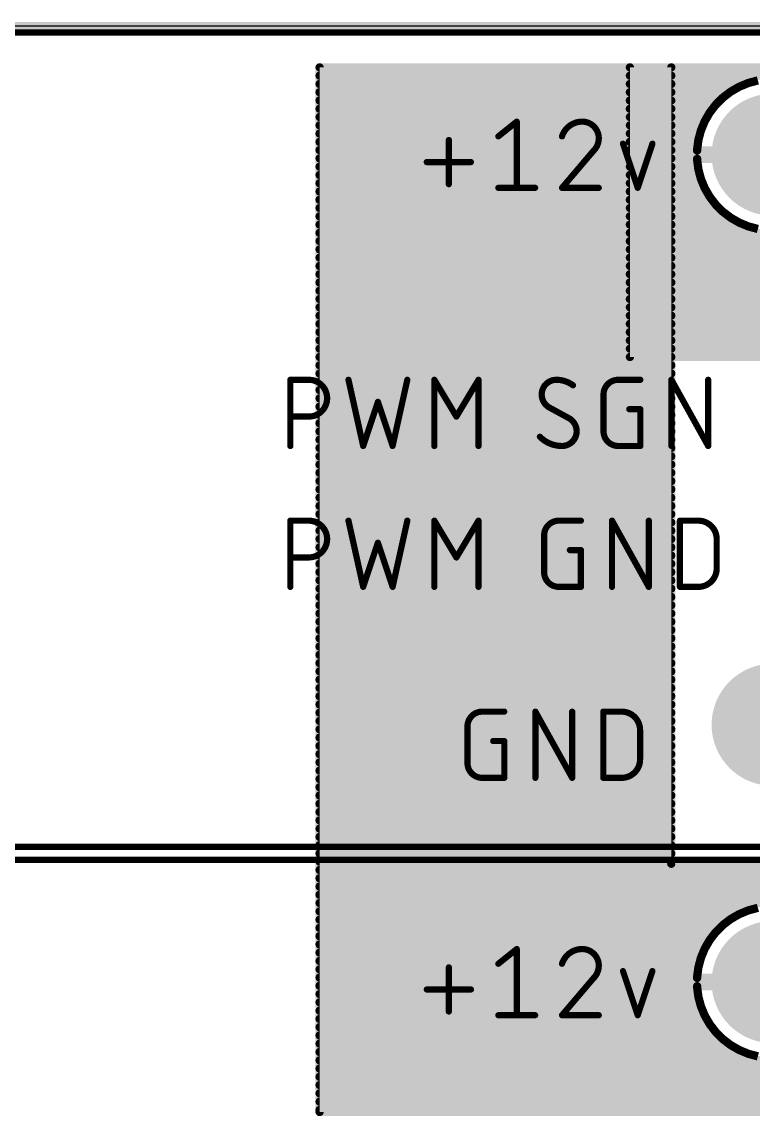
# Model space of a CAD drawing. Extents: x -0.01 to 5.59, y -0.05 to 1.65.
# Drawn here: x 1.122 to 1.829, y 0.546 to 1.604 of the extents above; entities that cross this region are included whole.
import ezdxf

# ---------------------------------------------------------------- set-up
doc = ezdxf.new("R2010")
doc.units = 0
for name, color, linetype in [('1', 22, 'CONTINUOUS'), ('16', 175, 'CONTINUOUS'), ('17', 82, 'CONTINUOUS'), ('20', 30, 'CONTINUOUS'), ('21', 253, 'CONTINUOUS')]:
    doc.layers.add(name, color=color, linetype=linetype)

# ---------------------------------------------------------------- blocks, each defined once
blk = doc.blocks.new('ROUNDP')
at = {"const_width": 0.5}
blk.add_lwpolyline([(0, -0.25, 1), (0, 0.25, 1), (0, -0.25)], format="xyb", dxfattribs=at)

msp = doc.modelspace()

# ---------------------------------------------------------------- linework, layer by layer
at = {"layer": '1', "const_width": 0.008}
for points in [[(5.5, 1.6), (0, 1.6)], [(1.41, 1.56), (1.75, 1.56)], [(1.41, 0.55), (1.41, 1.56)], [(1.41, 1.552), (1.75, 1.552)], [(1.71, 1.28), (1.71, 1.56)], [(1.71, 1.56), (2.2, 1.56)], [(1.71, 1.552), (2.2, 1.552)], [(1.75, 1.56), (1.75, 0.79)], [(1.41, 1.544), (1.75, 1.544)], [(1.71, 1.544), (1.822285, 1.544)], [(1.815651, 1.541252), (1.807357, 1.536464)], [(1.824498, 1.544917), (1.815651, 1.541252)], [(1.833749, 1.547396), (1.824498, 1.544917)], [(1.41, 1.536), (1.75, 1.536)], [(1.71, 1.536), (1.806753, 1.536)], [(1.799759, 1.530634), (1.792988, 1.523862)], [(1.807357, 1.536464), (1.799759, 1.530634)], [(1.41, 1.528), (1.75, 1.528)], [(1.41, 1.52), (1.75, 1.52)], [(1.71, 1.528), (1.797125, 1.528)], [(1.71, 1.52), (1.790024, 1.52)], [(1.792988, 1.523862), (1.787158, 1.516265)], [(1.41, 1.512), (1.75, 1.512)], [(1.71, 1.512), (1.784696, 1.512)], [(1.787158, 1.516265), (1.78237, 1.507971)], [(1.41, 1.504), (1.75, 1.504)], [(1.71, 1.504), (1.780725, 1.504)], [(1.778705, 1.499124), (1.776226, 1.489873)], [(1.78237, 1.507971), (1.778705, 1.499124)], [(1.41, 1.496), (1.75, 1.496)], [(1.41, 1.488), (1.75, 1.488)], [(1.71, 1.496), (1.777868, 1.496)], [(1.71, 1.488), (1.77598, 1.488)], [(1.776226, 1.489873), (1.774976, 1.480379)], [(1.41, 1.48), (1.75, 1.48)], [(1.71, 1.48), (1.774976, 1.48)], [(1.774976, 1.480379), (1.774976, 1.47959)], [(1.774976, 1.47959), (1.844031, 1.47959)], [(1.41, 1.472), (1.75, 1.472)], [(1.71, 1.472), (1.844031, 1.472)], [(1.844031, 1.471591), (1.774976, 1.471591)], [(1.774976, 1.471591), (1.774976, 1.470802)], [(1.774976, 1.470802), (1.776226, 1.461308)], [(1.41, 1.464), (1.75, 1.464)], [(1.71, 1.464), (1.775872, 1.464)], [(1.776226, 1.461308), (1.778705, 1.452057)], [(1.41, 1.456), (1.75, 1.456)], [(1.41, 1.448), (1.75, 1.448)], [(1.71, 1.456), (1.777648, 1.456)], [(1.71, 1.448), (1.780385, 1.448)], [(1.778705, 1.452057), (1.78237, 1.44321)], [(1.41, 1.44), (1.75, 1.44)], [(1.71, 1.44), (1.784223, 1.44)], [(1.78237, 1.44321), (1.787158, 1.434916)], [(1.787158, 1.434916), (1.792988, 1.427319)], [(1.41, 1.432), (1.75, 1.432)], [(1.71, 1.432), (1.789396, 1.432)], [(1.792988, 1.427319), (1.799759, 1.420547)], [(1.41, 1.424), (1.75, 1.424)], [(1.41, 1.416), (1.75, 1.416)], [(1.71, 1.424), (1.796306, 1.424)], [(1.71, 1.416), (1.805685, 1.416)], [(1.799759, 1.420547), (1.807357, 1.414717)], [(1.807357, 1.414717), (1.815651, 1.409929)], [(1.41, 1.408), (1.75, 1.408)], [(1.71, 1.408), (1.820307, 1.408)], [(1.815651, 1.409929), (1.824498, 1.406264)], [(1.824498, 1.406264), (1.833749, 1.403785)], [(1.41, 1.4), (1.75, 1.4)], [(1.71, 1.4), (2.2, 1.4)], [(1.41, 1.392), (1.75, 1.392)], [(1.41, 1.384), (1.75, 1.384)], [(1.71, 1.392), (2.038405, 1.392)], [(1.71, 1.384), (2.022744, 1.384)], [(1.41, 1.376), (1.75, 1.376)], [(1.71, 1.376), (2.015087, 1.376)], [(1.41, 1.368), (1.75, 1.368)], [(1.71, 1.368), (2.010319, 1.368)], [(1.41, 1.36), (1.75, 1.36)], [(1.41, 1.352), (1.75, 1.352)], [(1.71, 1.36), (2.007514, 1.36)], [(1.71, 1.352), (2.045999, 1.352)], [(1.41, 1.344), (1.75, 1.344)], [(1.71, 1.344), (2.00688, 1.344)], [(1.41, 1.336), (1.75, 1.336)], [(1.71, 1.336), (2.008781, 1.336)], [(1.41, 1.328), (1.75, 1.328)], [(1.41, 1.32), (1.75, 1.32)], [(1.71, 1.328), (2.012357, 1.328)], [(1.71, 1.32), (2.018443, 1.32)], [(1.41, 1.312), (1.75, 1.312)], [(1.71, 1.312), (2.028701, 1.312)], [(1.41, 1.304), (1.75, 1.304)], [(1.71, 1.304), (2.2, 1.304)], [(1.41, 1.296), (1.75, 1.296)], [(1.41, 1.288), (1.75, 1.288)], [(1.71, 1.296), (2.2, 1.296)], [(1.71, 1.288), (2.028702, 1.288)], [(1.41, 1.28), (1.75, 1.28)], [(2.018443, 1.28), (1.71, 1.28)], [(1.71, 1.28), (2.018443, 1.28)], [(1.41, 1.272), (1.75, 1.272)], [(1.41, 1.264), (1.75, 1.264)], [(1.41, 1.256), (1.75, 1.256)], [(1.41, 1.248), (1.75, 1.248)], [(1.41, 1.24), (1.75, 1.24)], [(1.41, 1.232), (1.75, 1.232)], [(1.41, 1.224), (1.75, 1.224)], [(1.41, 1.216), (1.75, 1.216)], [(1.41, 1.208), (1.75, 1.208)], [(1.41, 1.2), (1.75, 1.2)], [(1.41, 1.192), (1.75, 1.192)], [(1.41, 1.184), (1.75, 1.184)], [(1.41, 1.176), (1.75, 1.176)], [(1.41, 1.168), (1.75, 1.168)], [(1.41, 1.16), (1.75, 1.16)], [(1.41, 1.152), (1.75, 1.152)], [(1.41, 1.144), (1.75, 1.144)], [(1.41, 1.136), (1.75, 1.136)], [(1.41, 1.128), (1.75, 1.128)], [(1.41, 1.12), (1.75, 1.12)], [(1.41, 1.112), (1.75, 1.112)], [(1.41, 1.104), (1.75, 1.104)], [(1.41, 1.096), (1.75, 1.096)], [(1.41, 1.088), (1.75, 1.088)], [(1.41, 1.08), (1.75, 1.08)], [(1.41, 1.072), (1.75, 1.072)], [(1.41, 1.064), (1.75, 1.064)], [(1.41, 1.056), (1.75, 1.056)], [(1.41, 1.048), (1.75, 1.048)], [(1.41, 1.04), (1.75, 1.04)], [(1.41, 1.032), (1.75, 1.032)], [(1.41, 1.024), (1.75, 1.024)], [(1.41, 1.016), (1.75, 1.016)], [(1.41, 1.008), (1.75, 1.008)], [(1.41, 1), (1.75, 1)], [(1.41, 0.992), (1.75, 0.992)], [(1.41, 0.984), (1.75, 0.984)], [(1.41, 0.976), (1.75, 0.976)], [(1.41, 0.968), (1.75, 0.968)], [(1.41, 0.96), (1.75, 0.96)], [(1.41, 0.952), (1.75, 0.952)], [(1.41, 0.944), (1.75, 0.944)], [(1.41, 0.936), (1.75, 0.936)], [(1.41, 0.928), (1.75, 0.928)], [(1.41, 0.92), (1.75, 0.92)], [(1.41, 0.912), (1.75, 0.912)], [(1.41, 0.904), (1.75, 0.904)], [(1.41, 0.896), (1.75, 0.896)], [(1.41, 0.888), (1.75, 0.888)], [(1.41, 0.88), (1.75, 0.88)], [(1.41, 0.872), (1.75, 0.872)], [(1.41, 0.864), (1.75, 0.864)], [(1.41, 0.856), (1.75, 0.856)], [(1.41, 0.848), (1.75, 0.848)], [(1.41, 0.84), (1.75, 0.84)], [(1.41, 0.832), (1.75, 0.832)], [(1.41, 0.824), (1.75, 0.824)], [(1.41, 0.816), (1.75, 0.816)], [(1.41, 0.808), (1.75, 0.808)], [(1.41, 0.8), (1.75, 0.8)], [(1.41, 0.792), (1.75, 0.792)], [(1.75, 0.79), (1.93, 0.79)], [(1.41, 0.784), (1.93, 0.784)], [(1.41, 0.776), (1.93, 0.776)], [(1.41, 0.768), (1.93, 0.768)], [(1.41, 0.76), (1.93, 0.76)], [(1.41, 0.752), (1.93, 0.752)], [(1.833749, 0.747396), (1.824498, 0.744917)], [(1.41, 0.744), (1.822285, 0.744)], [(1.815651, 0.741252), (1.807357, 0.736464)], [(1.824498, 0.744917), (1.815651, 0.741252)], [(1.41, 0.736), (1.806753, 0.736)], [(1.41, 0.728), (1.797125, 0.728)], [(1.799759, 0.730634), (1.792988, 0.723862)], [(1.807357, 0.736464), (1.799759, 0.730634)], [(1.41, 0.72), (1.790024, 0.72)], [(1.787158, 0.716265), (1.78237, 0.707971)], [(1.792988, 0.723862), (1.787158, 0.716265)], [(1.41, 0.712), (1.784696, 0.712)], [(1.78237, 0.707971), (1.778705, 0.699124)], [(1.41, 0.704), (1.780725, 0.704)], [(1.41, 0.696), (1.777868, 0.696)], [(1.778705, 0.699124), (1.776226, 0.689873)], [(1.41, 0.688), (1.77598, 0.688)], [(1.776226, 0.689873), (1.774976, 0.680379)], [(1.41, 0.68), (1.774976, 0.68)], [(1.774976, 0.680379), (1.774976, 0.67959)], [(1.774976, 0.67959), (1.844031, 0.67959)], [(1.41, 0.672), (1.844031, 0.672)], [(1.41, 0.664), (1.775872, 0.664)], [(1.844031, 0.671591), (1.774976, 0.671591)], [(1.774976, 0.671591), (1.774976, 0.670802)], [(1.774976, 0.670802), (1.776226, 0.661308)], [(1.41, 0.656), (1.777648, 0.656)], [(1.776226, 0.661308), (1.778705, 0.652057)], [(1.778705, 0.652057), (1.78237, 0.64321)], [(1.41, 0.648), (1.780385, 0.648)], [(1.78237, 0.64321), (1.787158, 0.634916)], [(1.41, 0.64), (1.784223, 0.64)], [(1.41, 0.632), (1.789396, 0.632)], [(1.787158, 0.634916), (1.792988, 0.627319)], [(1.41, 0.624), (1.796306, 0.624)], [(1.792988, 0.627319), (1.799759, 0.620547)], [(1.799759, 0.620547), (1.807357, 0.614717)], [(1.41, 0.616), (1.805685, 0.616)], [(1.807357, 0.614717), (1.815651, 0.609929)], [(1.815651, 0.609929), (1.824498, 0.606264)], [(1.41, 0.608), (1.820307, 0.608)], [(1.41, 0.6), (1.93, 0.6)], [(1.824498, 0.606264), (1.833749, 0.603785)], [(1.41, 0.592), (1.93, 0.592)], [(1.41, 0.584), (1.93, 0.584)], [(1.41, 0.576), (1.93, 0.576)], [(1.41, 0.568), (1.93, 0.568)], [(1.41, 0.56), (1.93, 0.56)], [(1.41, 0.552), (1.93, 0.552)], [(1.93, 0.55), (1.41, 0.55)]]:
    msp.add_lwpolyline(points, dxfattribs=at)
at = {"layer": '1', "const_width": 0.004}
for points in [[(1.41, 1.562, 1), (1.41, 1.558)], [(1.412, 1.56, 1), (1.408, 1.56)], [(1.41, 1.554, 1), (1.41, 1.55)], [(1.712, 1.56, 1), (1.708, 1.56)], [(1.71, 1.562, 1), (1.71, 1.558)], [(1.71, 1.554, 1), (1.71, 1.55)], [(1.752, 1.56, 1), (1.748, 1.56)], [(1.75, 1.558, 1), (1.75, 1.562)], [(1.75, 1.55, 1), (1.75, 1.554)], [(1.41, 1.546, 1), (1.41, 1.542)], [(1.71, 1.546, 1), (1.71, 1.542)], [(1.75, 1.542, 1), (1.75, 1.546)], [(1.814885, 1.5431, 1), (1.816416, 1.539404)], [(1.816651, 1.53952, 1), (1.814651, 1.542984)], [(1.822285, 1.542, 1), (1.822285, 1.546)], [(1.823981, 1.546849, 1), (1.825016, 1.542985)], [(1.825264, 1.543069, 1), (1.823733, 1.546765)], [(1.41, 1.538, 1), (1.41, 1.534)], [(1.71, 1.538, 1), (1.71, 1.534)], [(1.75, 1.534, 1), (1.75, 1.538)], [(1.798542, 1.532221, 1), (1.800977, 1.529047)], [(1.801174, 1.52922, 1), (1.798345, 1.532048)], [(1.806357, 1.538196, 1), (1.808357, 1.534732)], [(1.808575, 1.534877, 1), (1.80614, 1.538051)], [(1.806753, 1.534, 1), (1.806753, 1.538)], [(1.41, 1.53, 1), (1.41, 1.526)], [(1.41, 1.522, 1), (1.41, 1.518)], [(1.71, 1.53, 1), (1.71, 1.526)], [(1.71, 1.522, 1), (1.71, 1.518)], [(1.75, 1.526, 1), (1.75, 1.53)], [(1.75, 1.518, 1), (1.75, 1.522)], [(1.790024, 1.518, 1), (1.790024, 1.522)], [(1.791574, 1.525277, 1), (1.794402, 1.522448)], [(1.794575, 1.522645, 1), (1.791401, 1.52508)], [(1.797125, 1.526, 1), (1.797125, 1.53)], [(1.41, 1.514, 1), (1.41, 1.51)], [(1.71, 1.514, 1), (1.71, 1.51)], [(1.75, 1.51, 1), (1.75, 1.514)], [(1.784696, 1.51, 1), (1.784696, 1.514)], [(1.785571, 1.517482, 1), (1.788745, 1.515047)], [(1.78889, 1.515265, 1), (1.785426, 1.517265)], [(1.41, 1.506, 1), (1.41, 1.502)], [(1.71, 1.506, 1), (1.71, 1.502)], [(1.75, 1.502, 1), (1.75, 1.506)], [(1.780637, 1.498606, 1), (1.776773, 1.499641)], [(1.780638, 1.508971, 1), (1.784102, 1.506971)], [(1.784217, 1.507206, 1), (1.780522, 1.508737)], [(1.780725, 1.502, 1), (1.780725, 1.506)], [(1.41, 1.498, 1), (1.41, 1.494)], [(1.41, 1.49, 1), (1.41, 1.486)], [(1.71, 1.498, 1), (1.71, 1.494)], [(1.71, 1.49, 1), (1.71, 1.486)], [(1.75, 1.494, 1), (1.75, 1.498)], [(1.75, 1.486, 1), (1.75, 1.49)], [(1.774295, 1.490391, 1), (1.778158, 1.489356)], [(1.778209, 1.489612, 1), (1.774243, 1.490134)], [(1.77598, 1.486, 1), (1.77598, 1.49)], [(1.776857, 1.499889, 1), (1.780553, 1.498358)], [(1.777868, 1.494, 1), (1.777868, 1.498)], [(1.41, 1.482, 1), (1.41, 1.478)], [(1.71, 1.482, 1), (1.71, 1.478)], [(1.75, 1.478, 1), (1.75, 1.482)], [(1.776976, 1.480379, 1), (1.772976, 1.480379)], [(1.774976, 1.48159, 1), (1.774976, 1.47759)], [(1.772993, 1.48064, 1), (1.776959, 1.480118)], [(1.772976, 1.47959, 1), (1.776976, 1.47959)], [(1.774976, 1.478, 1), (1.774976, 1.482)], [(1.41, 1.474, 1), (1.41, 1.47)], [(1.71, 1.474, 1), (1.71, 1.47)], [(1.75, 1.47, 1), (1.75, 1.474)], [(1.774976, 1.473591, 1), (1.774976, 1.469591)], [(1.776976, 1.471591, 1), (1.772976, 1.47159)], [(1.776959, 1.471063, 1), (1.772993, 1.470541)], [(1.772976, 1.470802, 1), (1.776976, 1.470802)], [(1.41, 1.466, 1), (1.41, 1.462)], [(1.71, 1.466, 1), (1.71, 1.462)], [(1.75, 1.462, 1), (1.75, 1.466)], [(1.778158, 1.461825, 1), (1.774295, 1.46079)], [(1.774243, 1.461047, 1), (1.778209, 1.461569)], [(1.775872, 1.462, 1), (1.775872, 1.466)], [(1.41, 1.458, 1), (1.41, 1.454)], [(1.41, 1.45, 1), (1.41, 1.446)], [(1.71, 1.458, 1), (1.71, 1.454)], [(1.71, 1.45, 1), (1.71, 1.446)], [(1.75, 1.454, 1), (1.75, 1.458)], [(1.75, 1.446, 1), (1.75, 1.45)], [(1.780553, 1.452823, 1), (1.776857, 1.451292)], [(1.776773, 1.45154, 1), (1.780637, 1.452575)], [(1.777648, 1.454, 1), (1.777648, 1.458)], [(1.780385, 1.446, 1), (1.780385, 1.45)], [(1.41, 1.442, 1), (1.41, 1.438)], [(1.71, 1.442, 1), (1.71, 1.438)], [(1.75, 1.438, 1), (1.75, 1.442)], [(1.784102, 1.44421, 1), (1.780638, 1.44221)], [(1.780522, 1.442444, 1), (1.784217, 1.443975)], [(1.784223, 1.438, 1), (1.784223, 1.442)], [(1.788745, 1.436134, 1), (1.785571, 1.433699)], [(1.41, 1.434, 1), (1.41, 1.43)], [(1.71, 1.434, 1), (1.71, 1.43)], [(1.75, 1.43, 1), (1.75, 1.434)], [(1.785426, 1.433916, 1), (1.78889, 1.435916)], [(1.789396, 1.43, 1), (1.789396, 1.434)], [(1.794402, 1.428733, 1), (1.791574, 1.425904)], [(1.791401, 1.426101, 1), (1.794575, 1.428536)], [(1.41, 1.426, 1), (1.41, 1.422)], [(1.41, 1.418, 1), (1.41, 1.414)], [(1.71, 1.426, 1), (1.71, 1.422)], [(1.71, 1.418, 1), (1.71, 1.414)], [(1.75, 1.422, 1), (1.75, 1.426)], [(1.75, 1.414, 1), (1.75, 1.418)], [(1.796306, 1.422, 1), (1.796306, 1.426)], [(1.800977, 1.422134, 1), (1.798542, 1.41896)], [(1.798345, 1.419133, 1), (1.801174, 1.421961)], [(1.808357, 1.416449, 1), (1.806357, 1.412985)], [(1.805685, 1.414, 1), (1.805685, 1.418)], [(1.80614, 1.41313, 1), (1.808575, 1.416304)], [(1.41, 1.41, 1), (1.41, 1.406)], [(1.71, 1.41, 1), (1.71, 1.406)], [(1.75, 1.406, 1), (1.75, 1.41)], [(1.816416, 1.411777, 1), (1.814885, 1.408081)], [(1.814651, 1.408197, 1), (1.816651, 1.411661)], [(1.820307, 1.406, 1), (1.820307, 1.41)], [(1.825016, 1.408196, 1), (1.823981, 1.404332)], [(1.823733, 1.404416, 1), (1.825264, 1.408112)], [(1.41, 1.402, 1), (1.41, 1.398)], [(1.71, 1.402, 1), (1.71, 1.398)], [(1.75, 1.398, 1), (1.75, 1.402)], [(1.41, 1.394, 1), (1.41, 1.39)], [(1.41, 1.386, 1), (1.41, 1.382)], [(1.71, 1.394, 1), (1.71, 1.39)], [(1.71, 1.386, 1), (1.71, 1.382)], [(1.75, 1.39, 1), (1.75, 1.394)], [(1.75, 1.382, 1), (1.75, 1.386)], [(1.41, 1.378, 1), (1.41, 1.374)], [(1.71, 1.378, 1), (1.71, 1.374)], [(1.75, 1.374, 1), (1.75, 1.378)], [(1.41, 1.37, 1), (1.41, 1.366)], [(1.71, 1.37, 1), (1.71, 1.366)], [(1.75, 1.366, 1), (1.75, 1.37)], [(1.41, 1.362, 1), (1.41, 1.358)], [(1.41, 1.354, 1), (1.41, 1.35)], [(1.71, 1.362, 1), (1.71, 1.358)], [(1.71, 1.354, 1), (1.71, 1.35)], [(1.75, 1.358, 1), (1.75, 1.362)], [(1.75, 1.35, 1), (1.75, 1.354)], [(1.41, 1.346, 1), (1.41, 1.342)], [(1.71, 1.346, 1), (1.71, 1.342)], [(1.75, 1.342, 1), (1.75, 1.346)], [(1.41, 1.338, 1), (1.41, 1.334)], [(1.71, 1.338, 1), (1.71, 1.334)], [(1.75, 1.334, 1), (1.75, 1.338)], [(1.41, 1.33, 1), (1.41, 1.326)], [(1.41, 1.322, 1), (1.41, 1.318)], [(1.71, 1.33, 1), (1.71, 1.326)], [(1.71, 1.322, 1), (1.71, 1.318)], [(1.75, 1.326, 1), (1.75, 1.33)], [(1.75, 1.318, 1), (1.75, 1.322)], [(1.41, 1.314, 1), (1.41, 1.31)], [(1.71, 1.314, 1), (1.71, 1.31)], [(1.75, 1.31, 1), (1.75, 1.314)], [(1.41, 1.306, 1), (1.41, 1.302)], [(1.71, 1.306, 1), (1.71, 1.302)], [(1.75, 1.302, 1), (1.75, 1.306)], [(1.41, 1.298, 1), (1.41, 1.294)], [(1.41, 1.29, 1), (1.41, 1.286)], [(1.71, 1.298, 1), (1.71, 1.294)], [(1.71, 1.29, 1), (1.71, 1.286)], [(1.75, 1.294, 1), (1.75, 1.298)], [(1.75, 1.286, 1), (1.75, 1.29)], [(1.41, 1.282, 1), (1.41, 1.278)], [(1.71, 1.282, 1), (1.71, 1.278)], [(1.71, 1.282, 1), (1.71, 1.278)], [(1.708, 1.28, 1), (1.712, 1.28)], [(1.75, 1.278, 1), (1.75, 1.282)], [(1.41, 1.274, 1), (1.41, 1.27)], [(1.75, 1.27, 1), (1.75, 1.274)], [(1.41, 1.266, 1), (1.41, 1.262)], [(1.41, 1.258, 1), (1.41, 1.254)], [(1.75, 1.262, 1), (1.75, 1.266)], [(1.75, 1.254, 1), (1.75, 1.258)], [(1.41, 1.25, 1), (1.41, 1.246)], [(1.75, 1.246, 1), (1.75, 1.25)], [(1.41, 1.242, 1), (1.41, 1.238)], [(1.75, 1.238, 1), (1.75, 1.242)], [(1.41, 1.234, 1), (1.41, 1.23)], [(1.41, 1.226, 1), (1.41, 1.222)], [(1.75, 1.23, 1), (1.75, 1.234)], [(1.75, 1.222, 1), (1.75, 1.226)], [(1.41, 1.218, 1), (1.41, 1.214)], [(1.75, 1.214, 1), (1.75, 1.218)], [(1.41, 1.21, 1), (1.41, 1.206)], [(1.75, 1.206, 1), (1.75, 1.21)], [(1.41, 1.202, 1), (1.41, 1.198)], [(1.41, 1.194, 1), (1.41, 1.19)], [(1.75, 1.198, 1), (1.75, 1.202)], [(1.75, 1.19, 1), (1.75, 1.194)], [(1.41, 1.186, 1), (1.41, 1.182)], [(1.75, 1.182, 1), (1.75, 1.186)], [(1.41, 1.178, 1), (1.41, 1.174)], [(1.75, 1.174, 1), (1.75, 1.178)], [(1.41, 1.17, 1), (1.41, 1.166)], [(1.41, 1.162, 1), (1.41, 1.158)], [(1.75, 1.166, 1), (1.75, 1.17)], [(1.75, 1.158, 1), (1.75, 1.162)], [(1.41, 1.154, 1), (1.41, 1.15)], [(1.75, 1.15, 1), (1.75, 1.154)], [(1.41, 1.146, 1), (1.41, 1.142)], [(1.75, 1.142, 1), (1.75, 1.146)], [(1.41, 1.138, 1), (1.41, 1.134)], [(1.75, 1.134, 1), (1.75, 1.138)], [(1.41, 1.13, 1), (1.41, 1.126)], [(1.41, 1.122, 1), (1.41, 1.118)], [(1.75, 1.126, 1), (1.75, 1.13)], [(1.75, 1.118, 1), (1.75, 1.122)], [(1.41, 1.114, 1), (1.41, 1.11)], [(1.75, 1.11, 1), (1.75, 1.114)], [(1.41, 1.106, 1), (1.41, 1.102)], [(1.75, 1.102, 1), (1.75, 1.106)], [(1.41, 1.098, 1), (1.41, 1.094)], [(1.41, 1.09, 1), (1.41, 1.086)], [(1.75, 1.094, 1), (1.75, 1.098)], [(1.75, 1.086, 1), (1.75, 1.09)], [(1.41, 1.082, 1), (1.41, 1.078)], [(1.75, 1.078, 1), (1.75, 1.082)], [(1.41, 1.074, 1), (1.41, 1.07)], [(1.75, 1.07, 1), (1.75, 1.074)], [(1.41, 1.066, 1), (1.41, 1.062)], [(1.41, 1.058, 1), (1.41, 1.054)], [(1.75, 1.062, 1), (1.75, 1.066)], [(1.75, 1.054, 1), (1.75, 1.058)], [(1.41, 1.05, 1), (1.41, 1.046)], [(1.75, 1.046, 1), (1.75, 1.05)], [(1.41, 1.042, 1), (1.41, 1.038)], [(1.75, 1.038, 1), (1.75, 1.042)], [(1.41, 1.034, 1), (1.41, 1.03)], [(1.41, 1.026, 1), (1.41, 1.022)], [(1.75, 1.03, 1), (1.75, 1.034)], [(1.75, 1.022, 1), (1.75, 1.026)], [(1.41, 1.018, 1), (1.41, 1.014)], [(1.75, 1.014, 1), (1.75, 1.018)], [(1.41, 1.01, 1), (1.41, 1.006)], [(1.75, 1.006, 1), (1.75, 1.01)], [(1.41, 1.002, 1), (1.41, 0.998)], [(1.41, 0.994, 1), (1.41, 0.99)], [(1.75, 0.998, 1), (1.75, 1.002)], [(1.75, 0.99, 1), (1.75, 0.994)], [(1.41, 0.986, 1), (1.41, 0.982)], [(1.75, 0.982, 1), (1.75, 0.986)], [(1.41, 0.978, 1), (1.41, 0.974)], [(1.75, 0.974, 1), (1.75, 0.978)], [(1.41, 0.97, 1), (1.41, 0.966)], [(1.41, 0.962, 1), (1.41, 0.958)], [(1.75, 0.966, 1), (1.75, 0.97)], [(1.75, 0.958, 1), (1.75, 0.962)], [(1.41, 0.954, 1), (1.41, 0.95)], [(1.75, 0.95, 1), (1.75, 0.954)], [(1.41, 0.946, 1), (1.41, 0.942)], [(1.75, 0.942, 1), (1.75, 0.946)], [(1.41, 0.938, 1), (1.41, 0.934)], [(1.41, 0.93, 1), (1.41, 0.926)], [(1.75, 0.934, 1), (1.75, 0.938)], [(1.75, 0.926, 1), (1.75, 0.93)], [(1.41, 0.922, 1), (1.41, 0.918)], [(1.75, 0.918, 1), (1.75, 0.922)], [(1.41, 0.914, 1), (1.41, 0.91)], [(1.75, 0.91, 1), (1.75, 0.914)], [(1.41, 0.906, 1), (1.41, 0.902)], [(1.41, 0.898, 1), (1.41, 0.894)], [(1.75, 0.902, 1), (1.75, 0.906)], [(1.75, 0.894, 1), (1.75, 0.898)], [(1.41, 0.89, 1), (1.41, 0.886)], [(1.75, 0.886, 1), (1.75, 0.89)], [(1.41, 0.882, 1), (1.41, 0.878)], [(1.75, 0.878, 1), (1.75, 0.882)], [(1.41, 0.874, 1), (1.41, 0.87)], [(1.41, 0.866, 1), (1.41, 0.862)], [(1.75, 0.87, 1), (1.75, 0.874)], [(1.75, 0.862, 1), (1.75, 0.866)], [(1.41, 0.858, 1), (1.41, 0.854)], [(1.75, 0.854, 1), (1.75, 0.858)], [(1.41, 0.85, 1), (1.41, 0.846)], [(1.75, 0.846, 1), (1.75, 0.85)], [(1.41, 0.842, 1), (1.41, 0.838)], [(1.41, 0.834, 1), (1.41, 0.83)], [(1.75, 0.838, 1), (1.75, 0.842)], [(1.75, 0.83, 1), (1.75, 0.834)], [(1.41, 0.826, 1), (1.41, 0.822)], [(1.75, 0.822, 1), (1.75, 0.826)], [(1.41, 0.818, 1), (1.41, 0.814)], [(1.75, 0.814, 1), (1.75, 0.818)], [(1.41, 0.81, 1), (1.41, 0.806)], [(1.75, 0.806, 1), (1.75, 0.81)], [(1.41, 0.802, 1), (1.41, 0.798)], [(1.41, 0.794, 1), (1.41, 0.79)], [(1.75, 0.792, 1), (1.75, 0.788)], [(1.75, 0.798, 1), (1.75, 0.802)], [(1.75, 0.79, 1), (1.75, 0.794)], [(1.41, 0.786, 1), (1.41, 0.782)], [(1.748, 0.79, 1), (1.752, 0.79)], [(1.41, 0.778, 1), (1.41, 0.774)], [(1.41, 0.77, 1), (1.41, 0.766)], [(1.41, 0.762, 1), (1.41, 0.758)], [(1.41, 0.754, 1), (1.41, 0.75)], [(1.41, 0.746, 1), (1.41, 0.742)], [(1.814885, 0.7431, 1), (1.816416, 0.739404)], [(1.816651, 0.73952, 1), (1.814651, 0.742984)], [(1.822285, 0.742, 1), (1.822285, 0.746)], [(1.823981, 0.746849, 1), (1.825016, 0.742985)], [(1.825264, 0.743069, 1), (1.823733, 0.746765)], [(1.41, 0.738, 1), (1.41, 0.734)], [(1.41, 0.73, 1), (1.41, 0.726)], [(1.797125, 0.726, 1), (1.797125, 0.73)], [(1.798542, 0.732221, 1), (1.800977, 0.729047)], [(1.801174, 0.72922, 1), (1.798345, 0.732048)], [(1.806357, 0.738196, 1), (1.808357, 0.734732)], [(1.808575, 0.734877, 1), (1.80614, 0.738051)], [(1.806753, 0.734, 1), (1.806753, 0.738)], [(1.41, 0.722, 1), (1.41, 0.718)], [(1.785571, 0.717482, 1), (1.788745, 0.715047)], [(1.78889, 0.715265, 1), (1.785426, 0.717265)], [(1.790024, 0.718, 1), (1.790024, 0.722)], [(1.791574, 0.725277, 1), (1.794402, 0.722448)], [(1.794575, 0.722645, 1), (1.791401, 0.72508)], [(1.41, 0.714, 1), (1.41, 0.71)], [(1.780638, 0.708971, 1), (1.784102, 0.706971)], [(1.784217, 0.707206, 1), (1.780522, 0.708737)], [(1.784696, 0.71, 1), (1.784696, 0.714)], [(1.41, 0.706, 1), (1.41, 0.702)], [(1.41, 0.698, 1), (1.41, 0.694)], [(1.776857, 0.699889, 1), (1.780553, 0.698358)], [(1.780637, 0.698606, 1), (1.776773, 0.699641)], [(1.777868, 0.694, 1), (1.777868, 0.698)], [(1.780725, 0.702, 1), (1.780725, 0.706)], [(1.41, 0.69, 1), (1.41, 0.686)], [(1.774295, 0.690391, 1), (1.778158, 0.689356)], [(1.778209, 0.689612, 1), (1.774243, 0.690134)], [(1.77598, 0.686, 1), (1.77598, 0.69)], [(1.41, 0.682, 1), (1.41, 0.678)], [(1.776976, 0.680379, 1), (1.772976, 0.680379)], [(1.774976, 0.68159, 1), (1.774976, 0.67759)], [(1.772993, 0.68064, 1), (1.776959, 0.680118)], [(1.772976, 0.67959, 1), (1.776976, 0.67959)], [(1.774976, 0.678, 1), (1.774976, 0.682)], [(1.41, 0.674, 1), (1.41, 0.67)], [(1.41, 0.666, 1), (1.41, 0.662)], [(1.774976, 0.673591, 1), (1.774976, 0.669591)], [(1.776976, 0.671591, 1), (1.772976, 0.67159)], [(1.776959, 0.671063, 1), (1.772993, 0.670541)], [(1.772976, 0.670802, 1), (1.776976, 0.670802)], [(1.775872, 0.662, 1), (1.775872, 0.666)], [(1.41, 0.658, 1), (1.41, 0.654)], [(1.778158, 0.661825, 1), (1.774295, 0.66079)], [(1.774243, 0.661047, 1), (1.778209, 0.661569)], [(1.780553, 0.652823, 1), (1.776857, 0.651292)], [(1.777648, 0.654, 1), (1.777648, 0.658)], [(1.41, 0.65, 1), (1.41, 0.646)], [(1.776773, 0.65154, 1), (1.780637, 0.652575)], [(1.784102, 0.64421, 1), (1.780638, 0.64221)], [(1.780385, 0.646, 1), (1.780385, 0.65)], [(1.780522, 0.642444, 1), (1.784217, 0.643975)], [(1.41, 0.642, 1), (1.41, 0.638)], [(1.41, 0.634, 1), (1.41, 0.63)], [(1.784223, 0.638, 1), (1.784223, 0.642)], [(1.788745, 0.636134, 1), (1.785571, 0.633699)], [(1.785426, 0.633916, 1), (1.78889, 0.635916)], [(1.789396, 0.63, 1), (1.789396, 0.634)], [(1.41, 0.626, 1), (1.41, 0.622)], [(1.794402, 0.628733, 1), (1.791574, 0.625904)], [(1.791401, 0.626101, 1), (1.794575, 0.628536)], [(1.796306, 0.622, 1), (1.796306, 0.626)], [(1.800977, 0.622134, 1), (1.798542, 0.61896)], [(1.41, 0.618, 1), (1.41, 0.614)], [(1.798345, 0.619133, 1), (1.801174, 0.621961)], [(1.808357, 0.616449, 1), (1.806357, 0.612985)], [(1.805685, 0.614, 1), (1.805685, 0.618)], [(1.80614, 0.61313, 1), (1.808575, 0.616304)], [(1.816416, 0.611777, 1), (1.814885, 0.608081)], [(1.814651, 0.608197, 1), (1.816651, 0.611661)], [(1.41, 0.61, 1), (1.41, 0.606)], [(1.41, 0.602, 1), (1.41, 0.598)], [(1.820307, 0.606, 1), (1.820307, 0.61)], [(1.825016, 0.608196, 1), (1.823981, 0.604332)], [(1.823733, 0.604416, 1), (1.825264, 0.608112)], [(1.41, 0.594, 1), (1.41, 0.59)], [(1.41, 0.586, 1), (1.41, 0.582)], [(1.41, 0.578, 1), (1.41, 0.574)], [(1.41, 0.57, 1), (1.41, 0.566)], [(1.41, 0.562, 1), (1.41, 0.558)], [(1.41, 0.554, 1), (1.41, 0.55)], [(1.41, 0.552, 1), (1.41, 0.548)], [(1.408, 0.55, 1), (1.412, 0.55)]]:
    msp.add_lwpolyline(points, format="xyb", dxfattribs=at)
at = {"layer": '16', "const_width": 0.008}
msp.add_lwpolyline([(5.5, 1.6), (0, 1.6)], dxfattribs=at)
at = {"layer": '20'}
msp.add_line((5.499213, 1.600008), (0, 1.600008), dxfattribs=at)
at = {"layer": '21', "const_width": 0.006}
for points in [[(0.273228, 1.593701), (1.966142, 1.593701)], [(1.582828, 1.493329), (1.600606, 1.507551)], [(1.600606, 1.507551), (1.600606, 1.443551)], [(1.534963, 1.447107), (1.534963, 1.489773)], [(1.674591, 1.479107), (1.644369, 1.443551)], [(1.70331, 1.486218), (1.717532, 1.443551)], [(1.717532, 1.443551), (1.731755, 1.486218)], [(1.51363, 1.46844), (1.556297, 1.46844)], [(1.582828, 1.443551), (1.618384, 1.443551)], [(1.644369, 1.443551), (1.679924, 1.443551)], [(1.38174, 1.193945), (1.38174, 1.257945)], [(1.38174, 1.257945), (1.399518, 1.257945)], [(1.437937, 1.257945), (1.452159, 1.193945)], [(1.480604, 1.193945), (1.494826, 1.257945)], [(1.520948, 1.193945), (1.520948, 1.257945)], [(1.520948, 1.257945), (1.542281, 1.222389)], [(1.542281, 1.222389), (1.563615, 1.257945)], [(1.563615, 1.257945), (1.563615, 1.193945)], [(1.698731, 1.257945), (1.720064, 1.257945)], [(1.750151, 1.193945), (1.750151, 1.257945)], [(1.750151, 1.257945), (1.785707, 1.193945)], [(1.785707, 1.193945), (1.785707, 1.257945)], [(1.452159, 1.193945), (1.466382, 1.236611)], [(1.466382, 1.236611), (1.480604, 1.193945)], [(1.684508, 1.208167), (1.684508, 1.243723)], [(1.651412, 1.220611), (1.631857, 1.231278)], [(1.709397, 1.2295), (1.720064, 1.2295)], [(1.720064, 1.2295), (1.720064, 1.193945)], [(1.399518, 1.222389), (1.38174, 1.222389)], [(1.720064, 1.193945), (1.698731, 1.193945)], [(1.38174, 1.057724), (1.38174, 1.121724)], [(1.38174, 1.121724), (1.399518, 1.121724)], [(1.437937, 1.121724), (1.452159, 1.057724)], [(1.480604, 1.057724), (1.494826, 1.121724)], [(1.520948, 1.057724), (1.520948, 1.121724)], [(1.520948, 1.121724), (1.542281, 1.086169)], [(1.542281, 1.086169), (1.563615, 1.121724)], [(1.563615, 1.121724), (1.563615, 1.057724)], [(1.641293, 1.121724), (1.662626, 1.121724)], [(1.692714, 1.057724), (1.692714, 1.121724)], [(1.692714, 1.121724), (1.728269, 1.057724)], [(1.728269, 1.057724), (1.728269, 1.121724)], [(1.758357, 1.057724), (1.758357, 1.121724)], [(1.758357, 1.121724), (1.776135, 1.121724)], [(1.452159, 1.057724), (1.466382, 1.100391)], [(1.466382, 1.100391), (1.480604, 1.057724)], [(1.627071, 1.071947), (1.627071, 1.107502)], [(1.793912, 1.103947), (1.793912, 1.075502)], [(1.65196, 1.09328), (1.662626, 1.09328)], [(1.662626, 1.09328), (1.662626, 1.057724)], [(1.399518, 1.086169), (1.38174, 1.086169)], [(1.662626, 1.057724), (1.641293, 1.057724)], [(1.776135, 1.057724), (1.758357, 1.057724)], [(1.567222, 0.937079), (1.588555, 0.937079)], [(1.618643, 0.873079), (1.618643, 0.937079)], [(1.618643, 0.937079), (1.654199, 0.873079)], [(1.654199, 0.873079), (1.654199, 0.937079)], [(1.684286, 0.873079), (1.684286, 0.937079)], [(1.684286, 0.937079), (1.702064, 0.937079)], [(1.553, 0.887301), (1.553, 0.922856)], [(1.719842, 0.919301), (1.719842, 0.890856)], [(1.577889, 0.908634), (1.588555, 0.908634)], [(1.588555, 0.908634), (1.588555, 0.873079)], [(1.588555, 0.873079), (1.567222, 0.873079)], [(1.702064, 0.873079), (1.684286, 0.873079)], [(1.966142, 0.806299), (0.273228, 0.806299)], [(0.273228, 0.793701), (1.966142, 0.793701)], [(1.582828, 0.693329), (1.600606, 0.707551)], [(1.600606, 0.707551), (1.600606, 0.643551)], [(1.534963, 0.647107), (1.534963, 0.689773)], [(1.70331, 0.686218), (1.717532, 0.643551)], [(1.717532, 0.643551), (1.731755, 0.686218)], [(1.674591, 0.679107), (1.644369, 0.643551)], [(1.51363, 0.66844), (1.556297, 0.66844)], [(1.582828, 0.643551), (1.618384, 0.643551)], [(1.644369, 0.643551), (1.679924, 0.643551)]]:
    msp.add_lwpolyline(points, dxfattribs=at)
at = {"layer": '21'}
for points, const_width in [([(1.602106, 1.507551, 1), (1.599106, 1.507551)], 0.003), ([(1.601543, 1.50638, 1), (1.599669, 1.508722)], 0.003), ([(1.663924, 1.507551, 0.325184), (1.644368, 1.493329)], 0.006), ([(1.679924, 1.491551, 0.414214), (1.663924, 1.507551)], 0.006), ([(1.663924, 1.509051, 1), (1.663924, 1.506051)], 0.003), ([(1.663924, 1.506051, 1), (1.663924, 1.509051)], 0.003), ([(1.536463, 1.489773, 1), (1.533463, 1.489773)], 0.003), ([(1.581891, 1.4945, 1), (1.583765, 1.492158)], 0.003), ([(1.642941, 1.493791, 1), (1.645796, 1.492867)], 0.003), ([(1.674591, 1.479107, 0.205253), (1.679924, 1.491551)], 0.006), ([(1.681424, 1.491551, 1), (1.678424, 1.491551)], 0.003), ([(1.678424, 1.491551, 1), (1.681424, 1.491551)], 0.003), ([(1.673556, 1.480193, 1), (1.675625, 1.47802)], 0.003), ([(1.675734, 1.478135, 1), (1.673448, 1.480078)], 0.003), ([(1.704733, 1.486692, 1), (1.701887, 1.485743)], 0.003), ([(1.733178, 1.485743, 1), (1.730332, 1.486692)], 0.003), ([(1.51363, 1.46994, 1), (1.51363, 1.46694)], 0.003), ([(1.556297, 1.46694, 1), (1.556297, 1.46994)], 0.003), ([(1.533463, 1.447107, 1), (1.536463, 1.447107)], 0.003), ([(1.582828, 1.445051, 1), (1.582828, 1.442051)], 0.003), ([(1.599106, 1.443551, 1), (1.602106, 1.443551)], 0.003), ([(1.618384, 1.442051, 1), (1.618384, 1.445051)], 0.003), ([(1.644369, 1.445051, 1), (1.644369, 1.442051)], 0.003), ([(1.643226, 1.444523, 1), (1.645512, 1.44258)], 0.003), ([(1.679924, 1.442051, 1), (1.679924, 1.445051)], 0.003), ([(1.716109, 1.444026, 1), (1.718956, 1.443077)], 0.003), ([(1.716109, 1.443077, 1), (1.718956, 1.444026)], 0.003), ([(1.38324, 1.257945, 1), (1.38024, 1.257945)], 0.003), ([(1.38174, 1.259445, 1), (1.38174, 1.256445)], 0.003), ([(1.399518, 1.222389, 1), (1.399518, 1.257945)], 0.006), ([(1.399518, 1.259445, 1), (1.399518, 1.256445)], 0.003), ([(1.399518, 1.256445, 1), (1.399518, 1.259445)], 0.003), ([(1.439402, 1.25827, 1), (1.436473, 1.257619)], 0.003), ([(1.49629, 1.257619, 1), (1.493362, 1.25827)], 0.003), ([(1.522448, 1.257945, 1), (1.519448, 1.257945)], 0.003), ([(1.522234, 1.258717, 1), (1.519662, 1.257173)], 0.003), ([(1.565115, 1.257945, 1), (1.562115, 1.257945)], 0.003), ([(1.564901, 1.257173, 1), (1.562328, 1.258717)], 0.003), ([(1.638968, 1.257945, 0.414216), (1.624746, 1.243723)], 0.006), ([(1.654968, 1.252611, 0.162275), (1.638968, 1.257945)], 0.006), ([(1.638968, 1.259445, 1), (1.638968, 1.256445)], 0.003), ([(1.638968, 1.256445, 1), (1.638968, 1.259445)], 0.003), ([(1.698731, 1.257945, 0.414211), (1.684508, 1.243723)], 0.006), ([(1.698731, 1.259445, 1), (1.698731, 1.256445)], 0.003), ([(1.698731, 1.256445, 1), (1.698731, 1.259445)], 0.003), ([(1.720064, 1.256445, 1), (1.720064, 1.259445)], 0.003), ([(1.751651, 1.257945, 1), (1.748651, 1.257945)], 0.003), ([(1.751463, 1.258673, 1), (1.74884, 1.257216)], 0.003), ([(1.787207, 1.257945, 1), (1.784207, 1.257945)], 0.003), ([(1.654068, 1.251411, 1), (1.655868, 1.253811)], 0.003), ([(1.467805, 1.237086, 1), (1.464959, 1.236137)], 0.003), ([(1.467805, 1.236137, 1), (1.464959, 1.237086)], 0.003), ([(1.624746, 1.243723, 0.265567), (1.631857, 1.231278)], 0.006), ([(1.626246, 1.243723, 1), (1.623246, 1.243723)], 0.003), ([(1.623246, 1.243723, 1), (1.626246, 1.243723)], 0.003), ([(1.686008, 1.243723, 1), (1.683008, 1.243723)], 0.003), ([(1.683008, 1.243723, 1), (1.686008, 1.243723)], 0.003), ([(1.632575, 1.232595, 1), (1.631139, 1.229961)], 0.003), ([(1.631095, 1.229986, 1), (1.632618, 1.23257)], 0.003), ([(1.709397, 1.231, 1), (1.709397, 1.228)], 0.003), ([(1.721564, 1.2295, 1), (1.718564, 1.2295)], 0.003), ([(1.720064, 1.228, 1), (1.720064, 1.231)], 0.003), ([(1.38174, 1.223889, 1), (1.38174, 1.220889)], 0.003), ([(1.399518, 1.223889, 1), (1.399518, 1.220889)], 0.003), ([(1.399518, 1.220889, 1), (1.399518, 1.223889)], 0.003), ([(1.540995, 1.223161, 1), (1.543568, 1.221618)], 0.003), ([(1.540995, 1.221618, 1), (1.543568, 1.223161)], 0.003), ([(1.652174, 1.221904, 1), (1.650651, 1.219319)], 0.003), ([(1.658523, 1.208167, 0.265565), (1.651412, 1.220611)], 0.006), ([(1.650694, 1.219295, 1), (1.652131, 1.221928)], 0.003), ([(1.644301, 1.193945, 0.414214), (1.658523, 1.208167)], 0.006), ([(1.660023, 1.208167, 1), (1.657023, 1.208167)], 0.003), ([(1.657023, 1.208167, 1), (1.660023, 1.208167)], 0.003), ([(1.684508, 1.208167, 0.414214), (1.698731, 1.193945)], 0.006), ([(1.686008, 1.208167, 1), (1.683008, 1.208167)], 0.003), ([(1.683008, 1.208167, 1), (1.686008, 1.208167)], 0.003), ([(1.450736, 1.194419, 1), (1.453582, 1.193471)], 0.003), ([(1.450695, 1.193619, 1), (1.453624, 1.19427)], 0.003), ([(1.47914, 1.19427, 1), (1.482068, 1.193619)], 0.003), ([(1.479181, 1.193471, 1), (1.482027, 1.194419)], 0.003), ([(1.622968, 1.202834, 0.199997), (1.644301, 1.193945)], 0.006), ([(1.624033, 1.20389, 1), (1.621903, 1.201777)], 0.003), ([(1.644301, 1.195445, 1), (1.644301, 1.192445)], 0.003), ([(1.644301, 1.192445, 1), (1.644301, 1.195445)], 0.003), ([(1.698731, 1.195445, 1), (1.698731, 1.192445)], 0.003), ([(1.698731, 1.192445, 1), (1.698731, 1.195445)], 0.003), ([(1.720064, 1.192445, 1), (1.720064, 1.195445)], 0.003), ([(1.784396, 1.193216, 1), (1.787018, 1.194673)], 0.003), ([(1.38024, 1.193945, 1), (1.38324, 1.193945)], 0.003), ([(1.519448, 1.193945, 1), (1.522448, 1.193945)], 0.003), ([(1.562115, 1.193945, 1), (1.565115, 1.193945)], 0.003), ([(1.718564, 1.193945, 1), (1.721564, 1.193945)], 0.003), ([(1.748651, 1.193945, 1), (1.751651, 1.193945)], 0.003), ([(1.784207, 1.193945, 1), (1.787207, 1.193945)], 0.003), ([(1.38324, 1.121724, 1), (1.38024, 1.121724)], 0.003), ([(1.38174, 1.123224, 1), (1.38174, 1.120224)], 0.003), ([(1.399518, 1.086169, 1), (1.399518, 1.121724)], 0.006), ([(1.399518, 1.123224, 1), (1.399518, 1.120224)], 0.003), ([(1.399518, 1.120224, 1), (1.399518, 1.123224)], 0.003), ([(1.439402, 1.12205, 1), (1.436473, 1.121399)], 0.003), ([(1.49629, 1.121399, 1), (1.493362, 1.12205)], 0.003), ([(1.522448, 1.121724, 1), (1.519448, 1.121724)], 0.003), ([(1.522234, 1.122496, 1), (1.519662, 1.120953)], 0.003), ([(1.565115, 1.121724, 1), (1.562115, 1.121724)], 0.003), ([(1.564901, 1.120953, 1), (1.562328, 1.122496)], 0.003), ([(1.641293, 1.121724, 0.414211), (1.627071, 1.107502)], 0.006), ([(1.641293, 1.123224, 1), (1.641293, 1.120224)], 0.003), ([(1.641293, 1.120224, 1), (1.641293, 1.123224)], 0.003), ([(1.662626, 1.120224, 1), (1.662626, 1.123224)], 0.003), ([(1.694214, 1.121724, 1), (1.691214, 1.121724)], 0.003), ([(1.694025, 1.122453, 1), (1.691403, 1.120996)], 0.003), ([(1.729769, 1.121724, 1), (1.726769, 1.121724)], 0.003), ([(1.759857, 1.121724, 1), (1.756857, 1.121724)], 0.003), ([(1.758357, 1.123224, 1), (1.758357, 1.120224)], 0.003), ([(1.793912, 1.103947, 0.414214), (1.776135, 1.121724)], 0.006), ([(1.776135, 1.123224, 1), (1.776135, 1.120224)], 0.003), ([(1.776135, 1.120224, 1), (1.776135, 1.123224)], 0.003), ([(1.467805, 1.100865, 1), (1.464959, 1.099917)], 0.003), ([(1.467805, 1.099917, 1), (1.464959, 1.100865)], 0.003), ([(1.628571, 1.107502, 1), (1.625571, 1.107502)], 0.003), ([(1.625571, 1.107502, 1), (1.628571, 1.107502)], 0.003), ([(1.795412, 1.103947, 1), (1.792412, 1.103947)], 0.003), ([(1.792412, 1.103947, 1), (1.795412, 1.103947)], 0.003), ([(1.65196, 1.09478, 1), (1.65196, 1.09178)], 0.003), ([(1.664126, 1.09328, 1), (1.661126, 1.09328)], 0.003), ([(1.662626, 1.09178, 1), (1.662626, 1.09478)], 0.003), ([(1.38174, 1.087669, 1), (1.38174, 1.084669)], 0.003), ([(1.399518, 1.087669, 1), (1.399518, 1.084669)], 0.003), ([(1.399518, 1.084669, 1), (1.399518, 1.087669)], 0.003), ([(1.540995, 1.086941, 1), (1.543568, 1.085397)], 0.003), ([(1.540995, 1.085397, 1), (1.543568, 1.086941)], 0.003), ([(1.627071, 1.071947, 0.414214), (1.641293, 1.057724)], 0.006), ([(1.628571, 1.071947, 1), (1.625571, 1.071947)], 0.003), ([(1.625571, 1.071947, 1), (1.628571, 1.071947)], 0.003), ([(1.776135, 1.057724, 0.414216), (1.793912, 1.075502)], 0.006), ([(1.795412, 1.075502, 1), (1.792412, 1.075502)], 0.003), ([(1.792412, 1.075502, 1), (1.795412, 1.075502)], 0.003), ([(1.38024, 1.057724, 1), (1.38324, 1.057724)], 0.003), ([(1.450736, 1.058199, 1), (1.453582, 1.05725)], 0.003), ([(1.450695, 1.057399, 1), (1.453624, 1.05805)], 0.003), ([(1.47914, 1.05805, 1), (1.482068, 1.057399)], 0.003), ([(1.479181, 1.05725, 1), (1.482027, 1.058199)], 0.003), ([(1.519448, 1.057724, 1), (1.522448, 1.057724)], 0.003), ([(1.562115, 1.057724, 1), (1.565115, 1.057724)], 0.003), ([(1.641293, 1.059224, 1), (1.641293, 1.056224)], 0.003), ([(1.641293, 1.056224, 1), (1.641293, 1.059224)], 0.003), ([(1.661126, 1.057724, 1), (1.664126, 1.057724)], 0.003), ([(1.662626, 1.056224, 1), (1.662626, 1.059224)], 0.003), ([(1.691214, 1.057724, 1), (1.694214, 1.057724)], 0.003), ([(1.726769, 1.057724, 1), (1.729769, 1.057724)], 0.003), ([(1.726958, 1.056996, 1), (1.729581, 1.058453)], 0.003), ([(1.758357, 1.059224, 1), (1.758357, 1.056224)], 0.003), ([(1.756857, 1.057724, 1), (1.759857, 1.057724)], 0.003), ([(1.776135, 1.059224, 1), (1.776135, 1.056224)], 0.003), ([(1.776135, 1.056224, 1), (1.776135, 1.059224)], 0.003), ([(1.567222, 0.937079, 0.414211), (1.553, 0.922856)], 0.006), ([(1.567222, 0.938579, 1), (1.567222, 0.935579)], 0.003), ([(1.567222, 0.935579, 1), (1.567222, 0.938579)], 0.003), ([(1.588555, 0.935579, 1), (1.588555, 0.938579)], 0.003), ([(1.620143, 0.937079, 1), (1.617143, 0.937079)], 0.003), ([(1.619954, 0.937807, 1), (1.617332, 0.93635)], 0.003), ([(1.655699, 0.937079, 1), (1.652699, 0.937079)], 0.003), ([(1.685786, 0.937079, 1), (1.682786, 0.937079)], 0.003), ([(1.684286, 0.938579, 1), (1.684286, 0.935579)], 0.003), ([(1.719842, 0.919301, 0.414214), (1.702064, 0.937079)], 0.006), ([(1.702064, 0.938579, 1), (1.702064, 0.935579)], 0.003), ([(1.702064, 0.935579, 1), (1.702064, 0.938579)], 0.003), ([(1.5545, 0.922856, 1), (1.5515, 0.922856)], 0.003), ([(1.5515, 0.922856, 1), (1.5545, 0.922856)], 0.003), ([(1.721342, 0.919301, 1), (1.718342, 0.919301)], 0.003), ([(1.718342, 0.919301, 1), (1.721342, 0.919301)], 0.003), ([(1.577889, 0.910134, 1), (1.577889, 0.907134)], 0.003), ([(1.590055, 0.908634, 1), (1.587055, 0.908634)], 0.003), ([(1.588555, 0.907134, 1), (1.588555, 0.910134)], 0.003), ([(1.553, 0.887301, 0.414214), (1.567222, 0.873079)], 0.006), ([(1.5545, 0.887301, 1), (1.5515, 0.887301)], 0.003), ([(1.5515, 0.887301, 1), (1.5545, 0.887301)], 0.003), ([(1.702064, 0.873079, 0.414216), (1.719842, 0.890856)], 0.006), ([(1.721342, 0.890856, 1), (1.718342, 0.890856)], 0.003), ([(1.718342, 0.890856, 1), (1.721342, 0.890856)], 0.003), ([(1.567222, 0.874579, 1), (1.567222, 0.871579)], 0.003), ([(1.567222, 0.871579, 1), (1.567222, 0.874579)], 0.003), ([(1.587055, 0.873079, 1), (1.590055, 0.873079)], 0.003), ([(1.588555, 0.871579, 1), (1.588555, 0.874579)], 0.003), ([(1.617143, 0.873079, 1), (1.620143, 0.873079)], 0.003), ([(1.652699, 0.873079, 1), (1.655699, 0.873079)], 0.003), ([(1.652887, 0.87235, 1), (1.65551, 0.873807)], 0.003), ([(1.684286, 0.874579, 1), (1.684286, 0.871579)], 0.003), ([(1.682786, 0.873079, 1), (1.685786, 0.873079)], 0.003), ([(1.702064, 0.874579, 1), (1.702064, 0.871579)], 0.003), ([(1.702064, 0.871579, 1), (1.702064, 0.874579)], 0.003), ([(1.602106, 0.707551, 1), (1.599106, 0.707551)], 0.003), ([(1.601543, 0.70638, 1), (1.599669, 0.708722)], 0.003), ([(1.663924, 0.707551, 0.325184), (1.644368, 0.693329)], 0.006), ([(1.679924, 0.691551, 0.414214), (1.663924, 0.707551)], 0.006), ([(1.663924, 0.709051, 1), (1.663924, 0.706051)], 0.003), ([(1.663924, 0.706051, 1), (1.663924, 0.709051)], 0.003), ([(1.536463, 0.689773, 1), (1.533463, 0.689773)], 0.003), ([(1.581891, 0.6945, 1), (1.583765, 0.692158)], 0.003), ([(1.642941, 0.693791, 1), (1.645796, 0.692867)], 0.003), ([(1.674591, 0.679107, 0.205253), (1.679924, 0.691551)], 0.006), ([(1.681424, 0.691551, 1), (1.678424, 0.691551)], 0.003), ([(1.678424, 0.691551, 1), (1.681424, 0.691551)], 0.003), ([(1.704733, 0.686692, 1), (1.701887, 0.685743)], 0.003), ([(1.733178, 0.685743, 1), (1.730332, 0.686692)], 0.003), ([(1.673556, 0.680193, 1), (1.675625, 0.67802)], 0.003), ([(1.675734, 0.678135, 1), (1.673448, 0.680078)], 0.003), ([(1.51363, 0.66994, 1), (1.51363, 0.66694)], 0.003), ([(1.556297, 0.66694, 1), (1.556297, 0.66994)], 0.003), ([(1.533463, 0.647107, 1), (1.536463, 0.647107)], 0.003), ([(1.582828, 0.645051, 1), (1.582828, 0.642051)], 0.003), ([(1.618384, 0.642051, 1), (1.618384, 0.645051)], 0.003), ([(1.644369, 0.645051, 1), (1.644369, 0.642051)], 0.003), ([(1.643226, 0.644523, 1), (1.645512, 0.64258)], 0.003), ([(1.679924, 0.642051, 1), (1.679924, 0.645051)], 0.003), ([(1.716109, 0.644026, 1), (1.718956, 0.643077)], 0.003), ([(1.716109, 0.643077, 1), (1.718956, 0.644026)], 0.003), ([(1.599106, 0.643551, 1), (1.602106, 0.643551)], 0.003)]:
    msp.add_lwpolyline(points, format="xyb", dxfattribs=dict(at, const_width=const_width))

# ---------------------------------------------------------------- block references
at = {"layer": '17', "xscale": 0.11811, "yscale": 0.11811}
for p in [(1.848031, 1.475591), (1.848031, 1.475591), (1.848031, 0.924409), (1.848031, 0.924409), (1.848031, 0.675591), (1.848031, 0.675591)]:
    msp.add_blockref('ROUNDP', p, dxfattribs=at)

doc.saveas('drawing.dxf')
